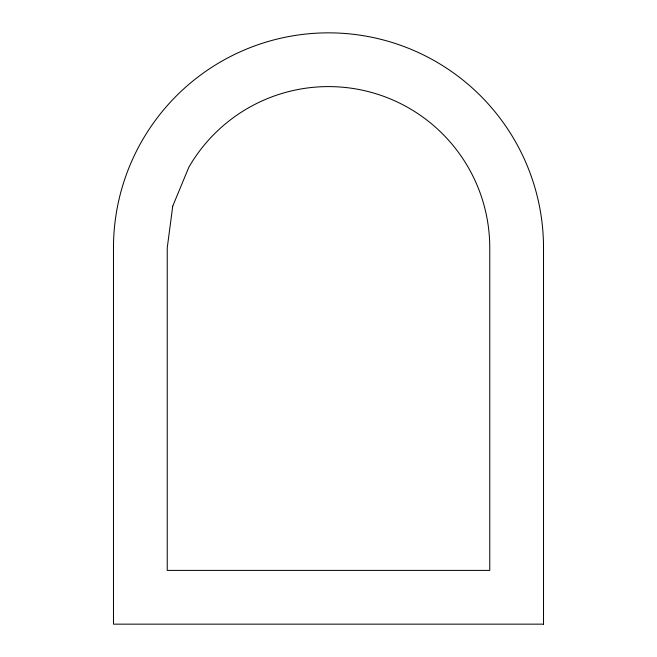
<?xml version="1.0" encoding="UTF-8"?>
<svg xmlns="http://www.w3.org/2000/svg" width="657" height="657" viewBox="0 0 657 657"><rect width="100%" height="100%" fill="white"/><g stroke="black" fill="none" stroke-linecap="round" stroke-linejoin="round"><path stroke-width="0.99" d="M172.734 206.134L167.239 247.87L167.239 570.399L489.761 570.399L489.761 247.87A161.261 161.261 0 0 0 188.838 167.239L172.734 206.134M543.52 624.15L113.48 624.15L113.48 247.87A215.02 215.02 0 0 1 328.5 32.85A215.02 215.02 0 0 1 543.52 247.87L543.52 624.15"/></g></svg>
